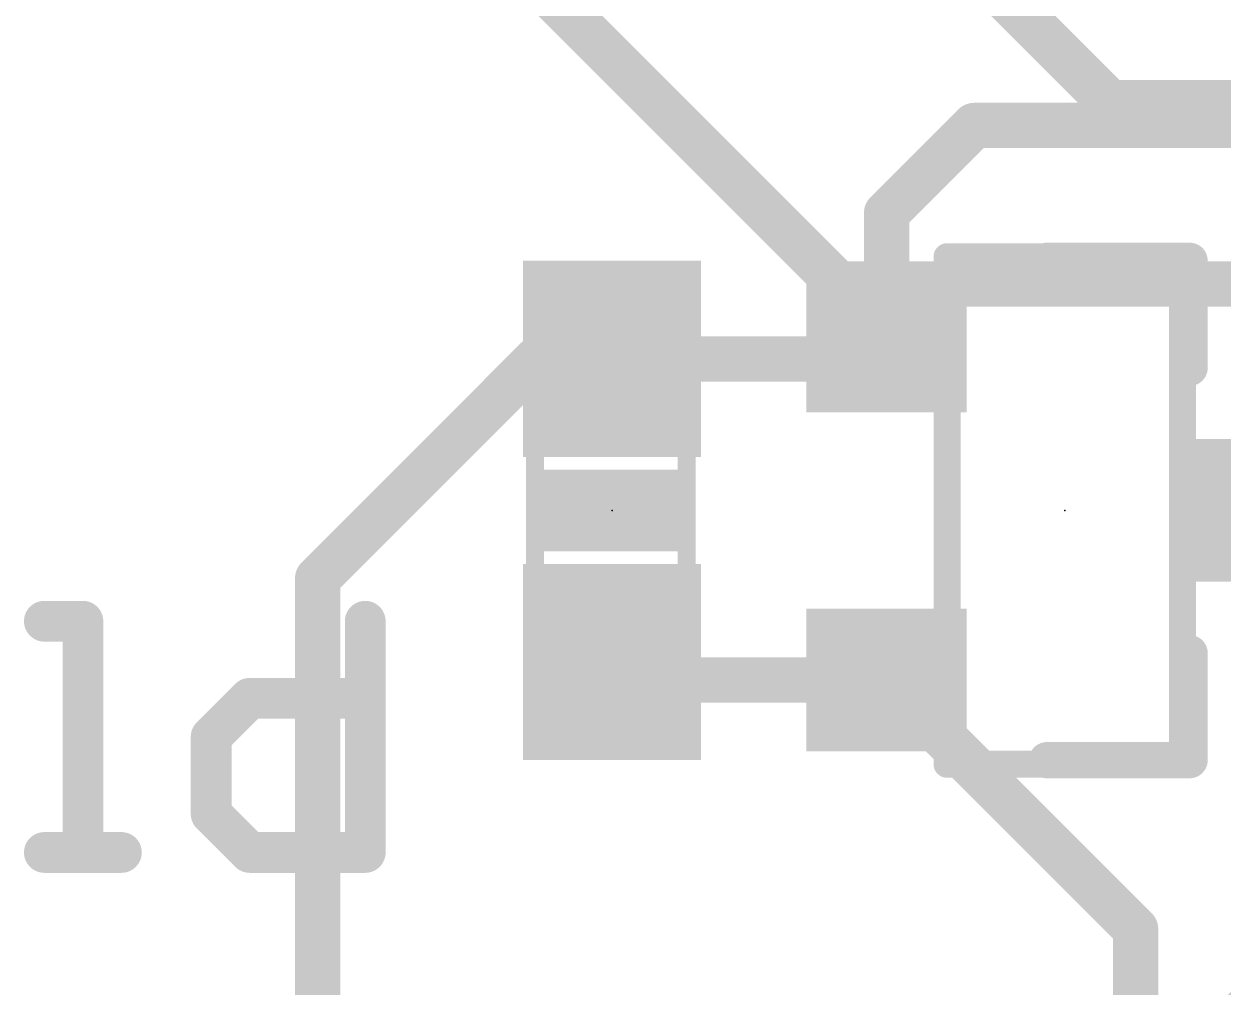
# Model space of a CAD drawing. Extents: x -16 to 95, y -11 to 53.
# Drawn here: x 28.45 to 35.18, y 39.24 to 44.64 of the extents above; entities that cross this region are included whole.
import ezdxf

# ---------------------------------------------------------------- set-up
doc = ezdxf.new("R2010")
doc.units = 0
for name, color, linetype in [('1', 12, 'CONTINUOUS'), ('16', 132, 'CONTINUOUS'), ('21', 41, 'CONTINUOUS'), ('23', 53, 'CONTINUOUS'), ('51', 53, 'CONTINUOUS')]:
    doc.layers.add(name, color=color, linetype=linetype)

# ---------------------------------------------------------------- blocks, each defined once
blk = doc.blocks.new('RECT')
blk.add_solid([(-0.5, -0.5), (0.5, -0.5), (-0.5, 0.5), (0.5, 0.5)])

msp = doc.modelspace()

# ---------------------------------------------------------------- linework, layer by layer
at = {"layer": '1', "const_width": 0.254}
for points in [[(33.29, 43.577), (33.782, 44.069)], [(33.782, 44.069), (40.386, 44.069)], [(33.29, 42.86), (33.29, 43.577)], [(33.19, 42.76), (33.29, 42.86)], [(31.33, 42.76), (30.099, 41.529)], [(31.75, 42.76), (31.33, 42.76)], [(31.75, 42.76), (33.19, 42.76)], [(30.099, 37.531), (30.099, 41.529)], [(31.85, 40.96), (31.75, 41.06)], [(33.29, 40.96), (31.85, 40.96)], [(33.29, 40.96), (34.687, 39.563)], [(34.687, 39.563), (34.687, 18.177)]]:
    msp.add_lwpolyline(points, dxfattribs=at)
at = {"layer": '1', "const_width": 0.127}
for points in [[(33.782, 44.1325, 1), (33.782, 44.0055)], [(33.8269, 44.0241, 1), (33.7371, 44.1139)], [(33.3535, 43.577, 1), (33.2265, 43.577)], [(33.2451, 43.6219, 1), (33.3349, 43.5321)], [(33.3349, 42.8151, 1), (33.2451, 42.9049)], [(33.2265, 42.86, 1), (33.3535, 42.86)], [(31.33, 42.8235, 1), (31.33, 42.6965)], [(31.3749, 42.7151, 1), (31.2851, 42.8049)], [(31.75, 42.8235, 1), (31.75, 42.6965)], [(31.75, 42.6965, 1), (31.75, 42.8235)], [(33.1451, 42.8049, 1), (33.2349, 42.7151)], [(33.19, 42.6965, 1), (33.19, 42.8235)], [(30.1625, 41.529, 1), (30.0355, 41.529)], [(30.0541, 41.5739, 1), (30.1439, 41.4841)], [(31.7949, 41.1049, 1), (31.7051, 41.0151)], [(31.85, 41.0235, 1), (31.85, 40.8965)], [(31.8051, 40.9151, 1), (31.8949, 41.0049)], [(33.3349, 41.0049, 1), (33.2451, 40.9151)], [(33.29, 40.8965, 1), (33.29, 41.0235)], [(34.7505, 39.563, 1), (34.6235, 39.563)], [(34.6421, 39.5181, 1), (34.7319, 39.6079)]]:
    msp.add_lwpolyline(points, format="xyb", dxfattribs=at)
at = {"layer": '16', "const_width": 0.254}
for points in [[(33.02, 43.18), (30.48, 45.72)], [(34.544, 44.196), (33.02, 45.72)], [(43.434, 44.196), (34.544, 44.196)], [(47.371, 43.18), (33.02, 43.18)], [(35.814, 39.624), (29.21, 33.02)]]:
    msp.add_lwpolyline(points, dxfattribs=at)
at = {"layer": '16', "const_width": 0.127}
for points in [[(34.544, 44.2595, 1), (34.544, 44.1325)], [(34.4991, 44.1511, 1), (34.5889, 44.2409)], [(33.02, 43.2435, 1), (33.02, 43.1165)], [(32.9751, 43.1351, 1), (33.0649, 43.2249)]]:
    msp.add_lwpolyline(points, format="xyb", dxfattribs=at)
at = {"layer": '21'}
for points, const_width in [([(34.99, 43.31), (34.19, 43.31)], 0.2032), ([(34.99, 42.71), (34.99, 43.31)], 0.2032), ([(28.566, 41.2888), (28.7821, 41.2888)], 0.2286), ([(28.7821, 41.2888), (28.7821, 39.9923)], 0.2286), ([(30.3659, 41.2888), (30.3659, 39.9923)], 0.2286), ([(34.99, 41.11), (34.99, 40.51)], 0.2032), ([(29.5015, 40.6406), (29.7176, 40.8566)], 0.2286), ([(29.7176, 40.8566), (30.3659, 40.8566)], 0.2286), ([(29.5015, 40.2084), (29.5015, 40.6406)], 0.2286), ([(34.99, 40.51), (34.19, 40.51)], 0.2032), ([(29.7176, 39.9923), (29.5015, 40.2084)], 0.2286), ([(28.566, 39.9923), (28.9982, 39.9923)], 0.2286), ([(30.3659, 39.9923), (29.7176, 39.9923)], 0.2286)]:
    msp.add_lwpolyline(points, dxfattribs=dict(at, const_width=const_width))
for points, const_width in [([(34.19, 43.3608, 1), (34.19, 43.2592)], 0.1016), ([(35.0408, 43.31, 1), (34.9392, 43.31)], 0.1016), ([(34.99, 43.2592, 1), (34.99, 43.3608)], 0.1016), ([(34.9392, 42.71, 1), (35.0408, 42.71)], 0.1016), ([(28.566, 41.346, 1), (28.566, 41.2317)], 0.1143), ([(28.8392, 41.2888, 1), (28.7249, 41.2888)], 0.1143), ([(28.7821, 41.2317, 1), (28.7821, 41.346)], 0.1143), ([(30.423, 41.2888, 1), (30.3087, 41.2888)], 0.1143), ([(35.0408, 41.11, 1), (34.9392, 41.11)], 0.1016), ([(29.7176, 40.9138, 1), (29.7176, 40.7995)], 0.1143), ([(29.758, 40.8162, 1), (29.6772, 40.897)], 0.1143), ([(30.3659, 40.7995, 1), (30.3659, 40.9138)], 0.1143), ([(29.4611, 40.681, 1), (29.5419, 40.6001)], 0.1143), ([(29.5587, 40.6406, 1), (29.4444, 40.6406)], 0.1143), ([(34.19, 40.5608, 1), (34.19, 40.4592)], 0.1016), ([(34.9392, 40.51, 1), (35.0408, 40.51)], 0.1016), ([(34.99, 40.4592, 1), (34.99, 40.5608)], 0.1016), ([(29.5419, 40.2488, 1), (29.4611, 40.168)], 0.1143), ([(29.4444, 40.2084, 1), (29.5587, 40.2084)], 0.1143), ([(28.566, 40.0495, 1), (28.566, 39.9352)], 0.1143), ([(28.9982, 39.9352, 1), (28.9982, 40.0495)], 0.1143), ([(29.7176, 40.0495, 1), (29.7176, 39.9352)], 0.1143), ([(29.6772, 39.9519, 1), (29.758, 40.0327)], 0.1143), ([(30.3659, 39.9352, 1), (30.3659, 40.0495)], 0.1143), ([(28.7249, 39.9923, 1), (28.8392, 39.9923)], 0.1143), ([(30.3087, 39.9923, 1), (30.423, 39.9923)], 0.1143)]:
    msp.add_lwpolyline(points, format="xyb", dxfattribs=dict(at, const_width=const_width))
at = {"layer": '23'}
for p in [(31.75, 41.91), (34.29, 41.91)]:
    msp.add_point(p, dxfattribs=at)
at = {"layer": '51'}
for points, const_width in [([(33.6296, 40.4876), (33.6296, 43.3324)], 0.1524), ([(33.6296, 43.3324), (34.9504, 43.3324)], 0.1524), ([(34.9504, 43.3324), (34.9504, 40.4876)], 0.1524), ([(31.318, 41.554), (31.318, 42.266)], 0.1016), ([(32.169, 41.554), (32.169, 42.266)], 0.1016), ([(34.9504, 40.4876), (33.6296, 40.4876)], 0.1524)]:
    msp.add_lwpolyline(points, dxfattribs=dict(at, const_width=const_width))
for points, const_width in [([(33.6677, 43.3324, 1), (33.5915, 43.3324)], 0.0762), ([(33.6296, 43.3705, 1), (33.6296, 43.2943)], 0.0762), ([(34.9885, 43.3324, 1), (34.9123, 43.3324)], 0.0762), ([(34.9504, 43.2943, 1), (34.9504, 43.3705)], 0.0762), ([(31.3434, 42.266, 1), (31.2926, 42.266)], 0.0508), ([(32.1944, 42.266, 1), (32.1436, 42.266)], 0.0508), ([(31.2926, 41.554, 1), (31.3434, 41.554)], 0.0508), ([(32.1436, 41.554, 1), (32.1944, 41.554)], 0.0508), ([(33.6296, 40.5257, 1), (33.6296, 40.4495)], 0.0762), ([(34.9504, 40.4495, 1), (34.9504, 40.5257)], 0.0762), ([(33.5915, 40.4876, 1), (33.6677, 40.4876)], 0.0762), ([(34.9123, 40.4876, 1), (34.9885, 40.4876)], 0.0762)]:
    msp.add_lwpolyline(points, format="xyb", dxfattribs=dict(at, const_width=const_width))

# ---------------------------------------------------------------- block references
at = {"layer": '1', "xscale": 1.1, "rotation": 90}
for p in [(31.75, 42.76), (31.75, 41.06)]:
    msp.add_blockref('RECT', p, dxfattribs=at)
at = {"layer": '1', "xscale": 0.8, "yscale": 0.9, "rotation": 270}
for p in [(33.29, 42.86), (35.39, 41.91), (33.29, 40.96)]:
    msp.add_blockref('RECT', p, dxfattribs=at)
at = {"layer": '21', "xscale": 0.4572, "yscale": 0.762, "rotation": 90}
msp.add_blockref('RECT', (31.75, 41.91), dxfattribs=at)
at = {"layer": '51', "xscale": 0.5001, "yscale": 0.95, "rotation": 90}
for p in [(31.7449, 42.4903), (31.7449, 41.3219)]:
    msp.add_blockref('RECT', p, dxfattribs=at)

doc.saveas('drawing.dxf')
